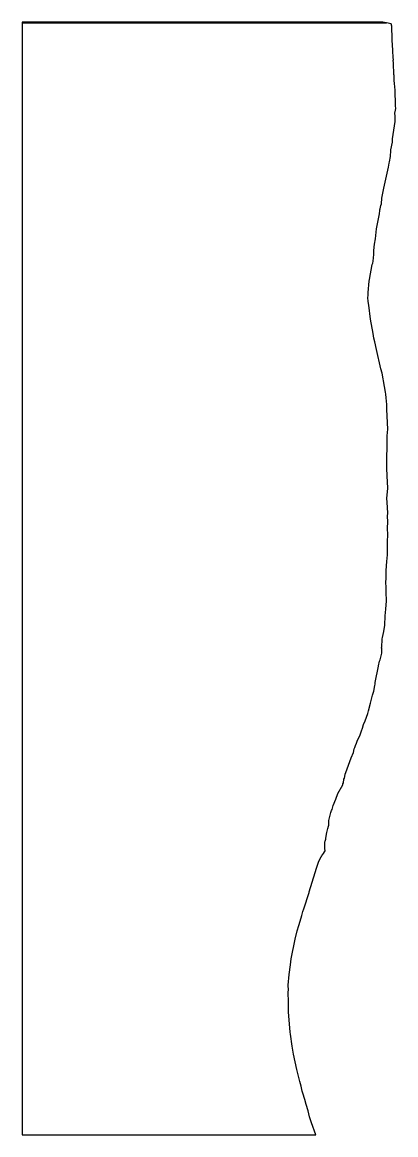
# Model space of a CAD drawing. Extents: x -56 to 5, y -92 to 91.
import ezdxf

# ---------------------------------------------------------------- set-up
doc = ezdxf.new("R2010")
doc.units = 0
doc.layers.add('2_6000', color=7, linetype='CONTINUOUS')

msp = doc.modelspace()

# ---------------------------------------------------------------- linework, layer by layer
at = {"layer": '2_6000', "color": 5}
for points in [[(-54.794, 91.259), (3.316, 91.259), (3.265, 91.26701), (-56.17, 91.26701), (-56.17, 91.259), (-54.794, 91.259)], [(-54.688, 91.215), (3.578, 91.215), (3.317, 91.259), (-56.17, 91.259), (-56.17, 91.215), (-54.688, 91.215)], [(3.764, 91.18401), (3.583, 91.215), (-56.17, 91.215), (-56.17, 91.164), (-54.563, 91.163), (1.739, 91.163), (3.888, 91.164), (3.764, 91.18401)], [(-1.476, 91.163), (-56.17, 91.164), (-56.17, -92.11401), (-7.772, -92.11401), (-8.471, -90.151), (-8.645, -89.64001), (-8.788, -89.15501), (-9.039, -88.148), (-9.356, -87.104), (-9.579, -86.329), (-9.914, -85.26), (-9.999, -84.957), (-10.2, -84.12501), (-10.421, -83.355), (-10.61, -82.478), (-10.886, -81.36), (-11.418, -78.81001), (-11.636, -77.491), (-11.943, -75.507), (-11.978, -75.214), (-12.257, -71.871), (-12.237, -70.64101), (-12.265, -70.062), (-12.305, -68.832), (-12.304, -68.539), (-12.279, -68.302), (-12.31, -67.44), (-12.166, -65.689), (-11.951, -64.125), (-11.829, -63.111), (-11.164, -59.891), (-10.813, -58.5), (-10.576, -57.602), (-10.338, -56.902), (-10.089, -55.951), (-9.878, -55.301), (-9.72, -54.848), (-8.874, -52.2), (-8.857, -52.083), (-8.338, -50.47), (-8.143, -49.779), (-7.803, -48.703), (-7.695, -48.313), (-7.303, -47.182), (-7.105, -46.705), (-6.897, -46.292), (-6.785, -46.141), (-6.735, -46.023), (-6.439, -45.719), (-6.435, -45.663), (-6.235, -45.309), (-6.258, -44.901), (-6.293, -44.544), (-6.262, -43.824), (-6.242, -43.718), (-6.098, -43.38), (-6.111, -43.246), (-5.928, -42.294), (-5.765, -41.622), (-5.746, -41.48), (-5.701, -41.399), (-5.607, -41.086), (-5.629, -41.005), (-5.599, -40.556), (-5.599, -40.32), (-5.267, -39.003), (-5.159, -38.652), (-5.09, -38.506), (-4.888, -37.837), (-4.458, -36.808), (-4.118, -35.84), (-3.315, -34.44), (-3.28, -34.26), (-3.204, -34.093), (-3.133, -33.48), (-3.044, -33.32), (-3, -33.039), (-2.926, -32.698), (-2.812, -32.421), (-1.909, -29.978), (-1.539, -29.124), (-1.435, -28.522), (-1.344, -28.286), (-1.235, -27.93), (-1.061, -27.591), (-0.918, -27.246), (-0.419, -26.196), (-0.211, -25.52), (-0.063, -25.077), (0.123, -24.466), (0.379, -23.88), (0.799, -22.668), (0.928, -22.245), (1.264, -20.992), (1.586, -19.654), (1.806, -19.016), (1.964, -18.079), (2.014, -17.842), (2.05, -17.579), (2.582, -14.897), (2.59, -14.828), (2.762, -14.066), (2.837, -13.845), (3.151, -12.754), (3.111, -12.036), (3.095, -11.875), (3.101, -11.713), (3.134, -11.442), (3.204, -10.685), (3.206, -10.391), (3.234, -10.174), (3.458, -9.168), (3.602, -8.123), (3.671, -6.558), (3.772, -5.467), (3.876, -4.101), (3.861, -2.698), (3.86, -2.374), (3.868, -2.312), (3.85, -1.871), (3.786, -1.102), (3.829, -0.362), (3.854, 0.894), (3.944, 2.36), (4.063, 3.475), (4.055, 4.017), (4.084, 5.866), (4.105, 6.628), (4.104, 6.784), (4.041, 7.858), (4.097, 8.927), (4.078, 9.869), (4.101, 10.337), (3.996, 12.134), (3.977, 12.739), (4.098, 14.458), (3.988, 16.524), (3.962, 17.759), (3.968, 19.75), (4.025, 21.031), (4.012, 21.885), (4.026, 23.094), (4.095, 24.213), (3.958, 27.424), (3.947, 28.236), (3.832, 29.373), (3.789, 29.991), (3.739, 30.267), (3.589, 31.242), (3.201, 33.43), (2.968, 34.114), (2.235, 37.326), (1.964, 38.61), (1.81, 39.204), (1.679, 39.96), (1.241, 42.335), (0.957, 44.614), (0.848, 45.251), (0.839, 45.874), (0.86, 46.207), (0.866, 46.74), (1.022, 48.581), (1.09, 48.882), (1.549, 51.36), (1.617, 51.553), (1.677, 51.879), (1.804, 52.974), (1.787, 53.645), (1.901, 54.688), (2.062, 55.581), (2.274, 57.215), (2.32, 57.517), (2.756, 59.683), (2.79, 60.227), (2.818, 60.351), (2.833, 60.496), (2.971, 61.059), (3.055, 61.357), (3.151, 62.29), (3.469, 63.933), (4.236, 67.368), (4.357, 68.049), (4.383, 68.25401), (4.56, 69.146), (4.61, 70.123), (4.621, 70.221), (4.865, 71.521), (4.903, 72.075), (5.309, 74.93201), (5.312, 75.496), (5.347, 75.812), (5.281, 76.26601), (5.378, 76.76), (5.423, 77.033), (5.379, 77.483), (5.375, 78.411), (5.346, 79.274), (5.344, 80.097), (5.191, 81.19901), (5.154, 81.64301), (5.168, 82.11), (5.159, 82.513), (5.133, 82.66), (5.039, 84.51401), (5.022, 85.013), (5.028, 85.05801), (4.991, 85.443), (4.939, 86.548), (4.926, 86.68301), (4.858, 88.304), (4.858, 88.65401), (4.839, 88.881), (4.784, 90.258), (4.761, 90.633), (4.687, 91.03001), (3.888, 91.164), (-1.476, 91.163)], [(-54.854, 91.271), (3.246, 91.271), (-54.854, 91.271)], [(-54.853, 91.27), (3.264, 91.26701), (-54.853, 91.27)]]:
    msp.add_lwpolyline(points, dxfattribs=at)

doc.saveas('drawing.dxf')
